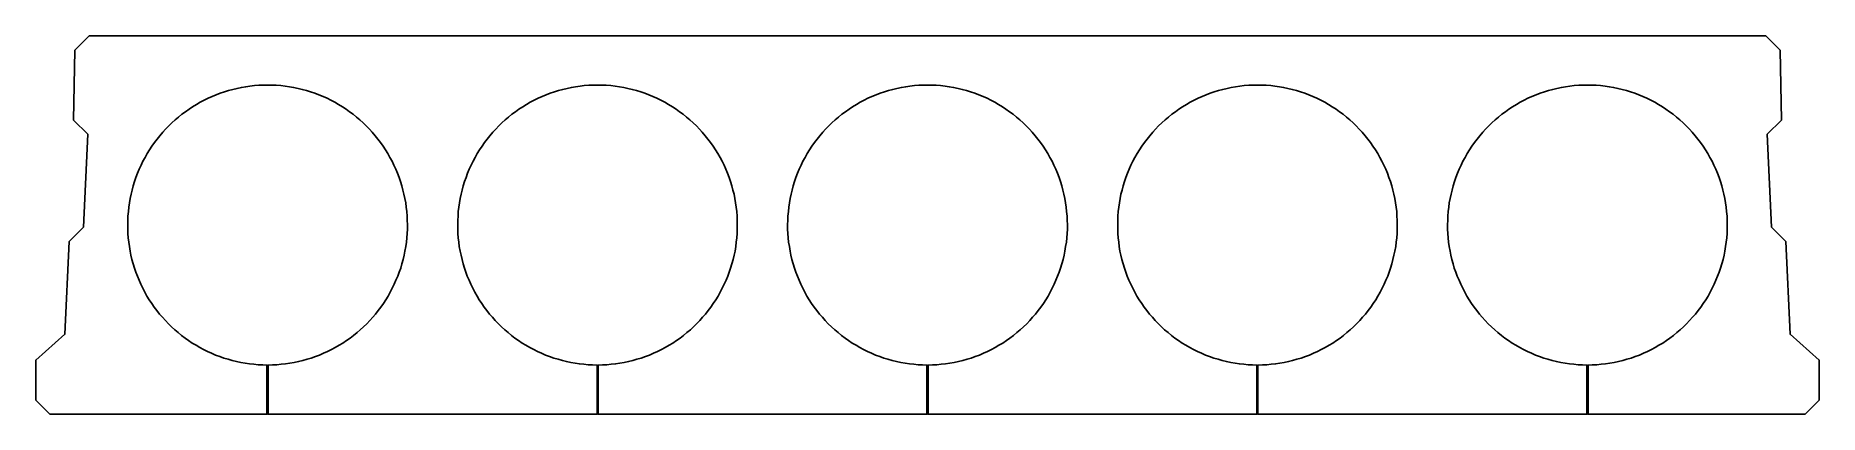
# Model space of a CAD drawing. Header units: metres. Extents: x -0.62 to 0.62, y 0 to 0.27.
import ezdxf

# ---------------------------------------------------------------- set-up
doc = ezdxf.new("R2010")
doc.units = ezdxf.units.M
doc.layers.get('0').update_dxf_attribs({"linetype": 'CONTINUOUS', "plot": 0})

msp = doc.modelspace()

# ---------------------------------------------------------------- linework, layer by layer
msp.add_lwpolyline([(-0.615, 0), (-0.4629, 0), (-0.4629, 0.0345), (-0.4659, 0.0346), (-0.469, 0.0347), (-0.4721, 0.035), (-0.4751, 0.0353), (-0.4782, 0.0358), (-0.4812, 0.0363), (-0.4842, 0.0369), (-0.4872, 0.0377), (-0.4902, 0.0385), (-0.4931, 0.0394), (-0.496, 0.0404), (-0.4989, 0.0415), (-0.5017, 0.0427), (-0.5045, 0.044), (-0.5073, 0.0453), (-0.51, 0.0468), (-0.5126, 0.0483), (-0.5153, 0.0499), (-0.5178, 0.0516), (-0.5203, 0.0534), (-0.5228, 0.0552), (-0.5252, 0.0572), (-0.5275, 0.0592), (-0.5298, 0.0613), (-0.532, 0.0634), (-0.5341, 0.0656), (-0.5362, 0.0679), (-0.5382, 0.0702), (-0.5401, 0.0726), (-0.5419, 0.0751), (-0.5437, 0.0776), (-0.5454, 0.0802), (-0.547, 0.0828), (-0.5485, 0.0855), (-0.5499, 0.0882), (-0.5513, 0.091), (-0.5525, 0.0938), (-0.5537, 0.0966), (-0.5548, 0.0995), (-0.5558, 0.1024), (-0.5567, 0.1054), (-0.5575, 0.1083), (-0.5582, 0.1113), (-0.5588, 0.1143), (-0.5593, 0.1174), (-0.5598, 0.1204), (-0.5601, 0.1235), (-0.5603, 0.1265), (-0.5605, 0.1296), (-0.5605, 0.1327), (-0.5604, 0.1358), (-0.5603, 0.1388), (-0.56, 0.1419), (-0.5597, 0.1449), (-0.5593, 0.148), (-0.5587, 0.151), (-0.5581, 0.154), (-0.5574, 0.157), (-0.5566, 0.16), (-0.5557, 0.1629), (-0.5547, 0.1658), (-0.5536, 0.1687), (-0.5524, 0.1715), (-0.5511, 0.1743), (-0.5498, 0.1771), (-0.5483, 0.1798), (-0.5468, 0.1825), (-0.5452, 0.1851), (-0.5435, 0.1877), (-0.5417, 0.1902), (-0.5399, 0.1926), (-0.5379, 0.195), (-0.5359, 0.1974), (-0.5339, 0.1997), (-0.5317, 0.2019), (-0.5295, 0.204), (-0.5272, 0.2061), (-0.5249, 0.2081), (-0.5225, 0.21), (-0.52, 0.2118), (-0.5175, 0.2136), (-0.515, 0.2153), (-0.5123, 0.2169), (-0.5097, 0.2184), (-0.5069, 0.2198), (-0.5042, 0.2212), (-0.5014, 0.2225), (-0.4985, 0.2236), (-0.4957, 0.2247), (-0.4927, 0.2257), (-0.4898, 0.2266), (-0.4868, 0.2274), (-0.4839, 0.2281), (-0.4808, 0.2288), (-0.4778, 0.2293), (-0.4748, 0.2297), (-0.4717, 0.2301), (-0.4686, 0.2303), (-0.4656, 0.2305), (-0.4625, 0.2305), (-0.4594, 0.2305), (-0.4564, 0.2303), (-0.4533, 0.2301), (-0.4502, 0.2297), (-0.4472, 0.2293), (-0.4442, 0.2288), (-0.4411, 0.2281), (-0.4382, 0.2274), (-0.4352, 0.2266), (-0.4323, 0.2257), (-0.4293, 0.2247), (-0.4265, 0.2236), (-0.4236, 0.2225), (-0.4208, 0.2212), (-0.4181, 0.2198), (-0.4153, 0.2184), (-0.4127, 0.2169), (-0.41, 0.2153), (-0.4075, 0.2136), (-0.405, 0.2118), (-0.4025, 0.21), (-0.4001, 0.2081), (-0.3978, 0.2061), (-0.3955, 0.204), (-0.3933, 0.2019), (-0.3911, 0.1997), (-0.3891, 0.1974), (-0.3871, 0.195), (-0.3851, 0.1926), (-0.3833, 0.1902), (-0.3815, 0.1877), (-0.3798, 0.1851), (-0.3782, 0.1825), (-0.3767, 0.1798), (-0.3752, 0.1771), (-0.3739, 0.1743), (-0.3726, 0.1715), (-0.3714, 0.1687), (-0.3703, 0.1658), (-0.3693, 0.1629), (-0.3684, 0.16), (-0.3676, 0.157), (-0.3669, 0.154), (-0.3663, 0.151), (-0.3657, 0.148), (-0.3653, 0.1449), (-0.365, 0.1419), (-0.3647, 0.1388), (-0.3646, 0.1358), (-0.3645, 0.1327), (-0.3645, 0.1296), (-0.3647, 0.1265), (-0.3649, 0.1235), (-0.3652, 0.1204), (-0.3657, 0.1174), (-0.3662, 0.1143), (-0.3668, 0.1113), (-0.3675, 0.1083), (-0.3683, 0.1054), (-0.3692, 0.1024), (-0.3702, 0.0995), (-0.3713, 0.0966), (-0.3725, 0.0938), (-0.3737, 0.091), (-0.3751, 0.0882), (-0.3765, 0.0855), (-0.378, 0.0828), (-0.3796, 0.0802), (-0.3813, 0.0776), (-0.3831, 0.0751), (-0.3849, 0.0726), (-0.3868, 0.0702), (-0.3888, 0.0679), (-0.3909, 0.0656), (-0.393, 0.0634), (-0.3952, 0.0613), (-0.3975, 0.0592), (-0.3998, 0.0572), (-0.4022, 0.0552), (-0.4047, 0.0534), (-0.4072, 0.0516), (-0.4097, 0.0499), (-0.4124, 0.0483), (-0.415, 0.0468), (-0.4177, 0.0453), (-0.4205, 0.044), (-0.4233, 0.0427), (-0.4261, 0.0415), (-0.429, 0.0404), (-0.4319, 0.0394), (-0.4348, 0.0385), (-0.4378, 0.0377), (-0.4408, 0.0369), (-0.4438, 0.0363), (-0.4468, 0.0358), (-0.4499, 0.0353), (-0.4529, 0.035), (-0.456, 0.0347), (-0.4591, 0.0346), (-0.4621, 0.0345), (-0.4621, 0), (-0.2316, 0), (-0.2316, 0.0345), (-0.2347, 0.0346), (-0.2378, 0.0347), (-0.2408, 0.035), (-0.2439, 0.0353), (-0.2469, 0.0358), (-0.2499, 0.0363), (-0.253, 0.0369), (-0.2559, 0.0377), (-0.2589, 0.0385), (-0.2618, 0.0394), (-0.2648, 0.0404), (-0.2676, 0.0415), (-0.2705, 0.0427), (-0.2733, 0.044), (-0.276, 0.0453), (-0.2787, 0.0468), (-0.2814, 0.0483), (-0.284, 0.0499), (-0.2866, 0.0516), (-0.2891, 0.0534), (-0.2915, 0.0552), (-0.2939, 0.0572), (-0.2963, 0.0592), (-0.2985, 0.0613), (-0.3007, 0.0634), (-0.3029, 0.0656), (-0.3049, 0.0679), (-0.3069, 0.0702), (-0.3088, 0.0726), (-0.3107, 0.0751), (-0.3124, 0.0776), (-0.3141, 0.0802), (-0.3157, 0.0828), (-0.3172, 0.0855), (-0.3187, 0.0882), (-0.32, 0.091), (-0.3213, 0.0938), (-0.3225, 0.0966), (-0.3235, 0.0995), (-0.3245, 0.1024), (-0.3254, 0.1054), (-0.3262, 0.1083), (-0.3269, 0.1113), (-0.3276, 0.1143), (-0.3281, 0.1174), (-0.3285, 0.1204), (-0.3288, 0.1235), (-0.3291, 0.1265), (-0.3292, 0.1296), (-0.3292, 0.1327), (-0.3292, 0.1358), (-0.329, 0.1388), (-0.3288, 0.1419), (-0.3285, 0.1449), (-0.328, 0.148), (-0.3275, 0.151), (-0.3269, 0.154), (-0.3261, 0.157), (-0.3253, 0.16), (-0.3244, 0.1629), (-0.3234, 0.1658), (-0.3223, 0.1687), (-0.3211, 0.1715), (-0.3199, 0.1743), (-0.3185, 0.1771), (-0.3171, 0.1798), (-0.3155, 0.1825), (-0.3139, 0.1851), (-0.3122, 0.1877), (-0.3105, 0.1902), (-0.3086, 0.1926), (-0.3067, 0.195), (-0.3047, 0.1974), (-0.3026, 0.1997), (-0.3005, 0.2019), (-0.2983, 0.204), (-0.296, 0.2061), (-0.2937, 0.2081), (-0.2913, 0.21), (-0.2888, 0.2118), (-0.2863, 0.2136), (-0.2837, 0.2153), (-0.2811, 0.2169), (-0.2784, 0.2184), (-0.2757, 0.2198), (-0.2729, 0.2212), (-0.2701, 0.2225), (-0.2673, 0.2236), (-0.2644, 0.2247), (-0.2615, 0.2257), (-0.2586, 0.2266), (-0.2556, 0.2274), (-0.2526, 0.2281), (-0.2496, 0.2288), (-0.2466, 0.2293), (-0.2435, 0.2297), (-0.2405, 0.2301), (-0.2374, 0.2303), (-0.2343, 0.2305), (-0.2313, 0.2305), (-0.2282, 0.2305), (-0.2251, 0.2303), (-0.222, 0.2301), (-0.219, 0.2297), (-0.2159, 0.2293), (-0.2129, 0.2288), (-0.2099, 0.2281), (-0.2069, 0.2274), (-0.2039, 0.2266), (-0.201, 0.2257), (-0.1981, 0.2247), (-0.1952, 0.2236), (-0.1924, 0.2225), (-0.1896, 0.2212), (-0.1868, 0.2198), (-0.1841, 0.2184), (-0.1814, 0.2169), (-0.1788, 0.2153), (-0.1762, 0.2136), (-0.1737, 0.2118), (-0.1712, 0.21), (-0.1688, 0.2081), (-0.1665, 0.2061), (-0.1642, 0.204), (-0.162, 0.2019), (-0.1599, 0.1997), (-0.1578, 0.1974), (-0.1558, 0.195), (-0.1539, 0.1926), (-0.152, 0.1902), (-0.1503, 0.1877), (-0.1486, 0.1851), (-0.147, 0.1825), (-0.1454, 0.1798), (-0.144, 0.1771), (-0.1426, 0.1743), (-0.1414, 0.1715), (-0.1402, 0.1687), (-0.1391, 0.1658), (-0.1381, 0.1629), (-0.1372, 0.16), (-0.1364, 0.157), (-0.1356, 0.154), (-0.135, 0.151), (-0.1345, 0.148), (-0.134, 0.1449), (-0.1337, 0.1419), (-0.1335, 0.1388), (-0.1333, 0.1358), (-0.1333, 0.1327), (-0.1333, 0.1296), (-0.1334, 0.1265), (-0.1337, 0.1235), (-0.134, 0.1204), (-0.1344, 0.1174), (-0.1349, 0.1143), (-0.1356, 0.1113), (-0.1363, 0.1083), (-0.1371, 0.1054), (-0.138, 0.1024), (-0.139, 0.0995), (-0.14, 0.0966), (-0.1412, 0.0938), (-0.1425, 0.091), (-0.1438, 0.0882), (-0.1453, 0.0855), (-0.1468, 0.0828), (-0.1484, 0.0802), (-0.1501, 0.0776), (-0.1518, 0.0751), (-0.1537, 0.0726), (-0.1556, 0.0702), (-0.1576, 0.0679), (-0.1596, 0.0656), (-0.1618, 0.0634), (-0.164, 0.0613), (-0.1662, 0.0592), (-0.1686, 0.0572), (-0.171, 0.0552), (-0.1734, 0.0534), (-0.1759, 0.0516), (-0.1785, 0.0499), (-0.1811, 0.0483), (-0.1838, 0.0468), (-0.1865, 0.0453), (-0.1892, 0.044), (-0.192, 0.0427), (-0.1949, 0.0415), (-0.1977, 0.0404), (-0.2007, 0.0394), (-0.2036, 0.0385), (-0.2066, 0.0377), (-0.2095, 0.0369), (-0.2126, 0.0363), (-0.2156, 0.0358), (-0.2186, 0.0353), (-0.2217, 0.035), (-0.2247, 0.0347), (-0.2278, 0.0346), (-0.2309, 0.0345), (-0.2309, 0), (-0.0004, 0), (-0.0004, 0.0345), (-0.0034, 0.0346), (-0.0065, 0.0347), (-0.0096, 0.035), (-0.0126, 0.0353), (-0.0157, 0.0358), (-0.0187, 0.0363), (-0.0217, 0.0369), (-0.0247, 0.0377), (-0.0277, 0.0385), (-0.0306, 0.0394), (-0.0335, 0.0404), (-0.0364, 0.0415), (-0.0392, 0.0427), (-0.042, 0.044), (-0.0448, 0.0453), (-0.0475, 0.0468), (-0.0501, 0.0483), (-0.0528, 0.0499), (-0.0553, 0.0516), (-0.0578, 0.0534), (-0.0603, 0.0552), (-0.0627, 0.0572), (-0.065, 0.0592), (-0.0673, 0.0613), (-0.0695, 0.0634), (-0.0716, 0.0656), (-0.0737, 0.0679), (-0.0757, 0.0702), (-0.0776, 0.0726), (-0.0794, 0.0751), (-0.0812, 0.0776), (-0.0829, 0.0802), (-0.0845, 0.0828), (-0.086, 0.0855), (-0.0874, 0.0882), (-0.0888, 0.091), (-0.09, 0.0938), (-0.0912, 0.0966), (-0.0923, 0.0995), (-0.0933, 0.1024), (-0.0942, 0.1054), (-0.095, 0.1083), (-0.0957, 0.1113), (-0.0963, 0.1143), (-0.0968, 0.1174), (-0.0973, 0.1204), (-0.0976, 0.1235), (-0.0978, 0.1265), (-0.098, 0.1296), (-0.098, 0.1327), (-0.0979, 0.1358), (-0.0978, 0.1388), (-0.0975, 0.1419), (-0.0972, 0.1449), (-0.0968, 0.148), (-0.0962, 0.151), (-0.0956, 0.154), (-0.0949, 0.157), (-0.0941, 0.16), (-0.0932, 0.1629), (-0.0922, 0.1658), (-0.0911, 0.1687), (-0.0899, 0.1715), (-0.0886, 0.1743), (-0.0873, 0.1771), (-0.0858, 0.1798), (-0.0843, 0.1825), (-0.0827, 0.1851), (-0.081, 0.1877), (-0.0792, 0.1902), (-0.0774, 0.1926), (-0.0754, 0.195), (-0.0734, 0.1974), (-0.0714, 0.1997), (-0.0692, 0.2019), (-0.067, 0.204), (-0.0647, 0.2061), (-0.0624, 0.2081), (-0.06, 0.21), (-0.0575, 0.2118), (-0.055, 0.2136), (-0.0525, 0.2153), (-0.0498, 0.2169), (-0.0472, 0.2184), (-0.0444, 0.2198), (-0.0417, 0.2212), (-0.0389, 0.2225), (-0.036, 0.2236), (-0.0332, 0.2247), (-0.0302, 0.2257), (-0.0273, 0.2266), (-0.0243, 0.2274), (-0.0214, 0.2281), (-0.0183, 0.2288), (-0.0153, 0.2293), (-0.0123, 0.2297), (-0.0092, 0.2301), (-0.0061, 0.2303), (-0.0031, 0.2305), (0, 0.2305), (0.0031, 0.2305), (0.0061, 0.2303), (0.0092, 0.2301), (0.0123, 0.2297), (0.0153, 0.2293), (0.0183, 0.2288), (0.0214, 0.2281), (0.0243, 0.2274), (0.0273, 0.2266), (0.0302, 0.2257), (0.0332, 0.2247), (0.036, 0.2236), (0.0389, 0.2225), (0.0417, 0.2212), (0.0444, 0.2198), (0.0472, 0.2184), (0.0498, 0.2169), (0.0525, 0.2153), (0.055, 0.2136), (0.0575, 0.2118), (0.06, 0.21), (0.0624, 0.2081), (0.0647, 0.2061), (0.067, 0.204), (0.0692, 0.2019), (0.0714, 0.1997), (0.0734, 0.1974), (0.0754, 0.195), (0.0774, 0.1926), (0.0792, 0.1902), (0.081, 0.1877), (0.0827, 0.1851), (0.0843, 0.1825), (0.0858, 0.1798), (0.0873, 0.1771), (0.0886, 0.1743), (0.0899, 0.1715), (0.0911, 0.1687), (0.0922, 0.1658), (0.0932, 0.1629), (0.0941, 0.16), (0.0949, 0.157), (0.0956, 0.154), (0.0962, 0.151), (0.0968, 0.148), (0.0972, 0.1449), (0.0975, 0.1419), (0.0978, 0.1388), (0.0979, 0.1358), (0.098, 0.1327), (0.098, 0.1296), (0.0978, 0.1265), (0.0976, 0.1235), (0.0973, 0.1204), (0.0968, 0.1174), (0.0963, 0.1143), (0.0957, 0.1113), (0.095, 0.1083), (0.0942, 0.1054), (0.0933, 0.1024), (0.0923, 0.0995), (0.0912, 0.0966), (0.09, 0.0938), (0.0888, 0.091), (0.0874, 0.0882), (0.086, 0.0855), (0.0845, 0.0828), (0.0829, 0.0802), (0.0812, 0.0776), (0.0794, 0.0751), (0.0776, 0.0726), (0.0757, 0.0702), (0.0737, 0.0679), (0.0716, 0.0656), (0.0695, 0.0634), (0.0673, 0.0613), (0.065, 0.0592), (0.0627, 0.0572), (0.0603, 0.0552), (0.0578, 0.0534), (0.0553, 0.0516), (0.0528, 0.0499), (0.0501, 0.0483), (0.0475, 0.0468), (0.0448, 0.0453), (0.042, 0.044), (0.0392, 0.0427), (0.0364, 0.0415), (0.0335, 0.0404), (0.0306, 0.0394), (0.0277, 0.0385), (0.0247, 0.0377), (0.0217, 0.0369), (0.0187, 0.0363), (0.0157, 0.0358), (0.0126, 0.0353), (0.0096, 0.035), (0.0065, 0.0347), (0.0034, 0.0346), (0.0004, 0.0345), (0.0004, 0), (0.2309, 0), (0.2309, 0.0345), (0.2278, 0.0346), (0.2247, 0.0347), (0.2217, 0.035), (0.2186, 0.0353), (0.2156, 0.0358), (0.2126, 0.0363), (0.2095, 0.0369), (0.2066, 0.0377), (0.2036, 0.0385), (0.2007, 0.0394), (0.1977, 0.0404), (0.1949, 0.0415), (0.192, 0.0427), (0.1892, 0.044), (0.1865, 0.0453), (0.1838, 0.0468), (0.1811, 0.0483), (0.1785, 0.0499), (0.1759, 0.0516), (0.1734, 0.0534), (0.171, 0.0552), (0.1686, 0.0572), (0.1662, 0.0592), (0.164, 0.0613), (0.1618, 0.0634), (0.1596, 0.0656), (0.1576, 0.0679), (0.1556, 0.0702), (0.1537, 0.0726), (0.1518, 0.0751), (0.1501, 0.0776), (0.1484, 0.0802), (0.1468, 0.0828), (0.1453, 0.0855), (0.1438, 0.0882), (0.1425, 0.091), (0.1412, 0.0938), (0.14, 0.0966), (0.139, 0.0995), (0.138, 0.1024), (0.1371, 0.1054), (0.1363, 0.1083), (0.1356, 0.1113), (0.1349, 0.1143), (0.1344, 0.1174), (0.134, 0.1204), (0.1337, 0.1235), (0.1334, 0.1265), (0.1333, 0.1296), (0.1333, 0.1327), (0.1333, 0.1358), (0.1335, 0.1388), (0.1337, 0.1419), (0.134, 0.1449), (0.1345, 0.148), (0.135, 0.151), (0.1356, 0.154), (0.1364, 0.157), (0.1372, 0.16), (0.1381, 0.1629), (0.1391, 0.1658), (0.1402, 0.1687), (0.1414, 0.1715), (0.1426, 0.1743), (0.144, 0.1771), (0.1454, 0.1798), (0.147, 0.1825), (0.1486, 0.1851), (0.1503, 0.1877), (0.152, 0.1902), (0.1539, 0.1926), (0.1558, 0.195), (0.1578, 0.1974), (0.1599, 0.1997), (0.162, 0.2019), (0.1642, 0.204), (0.1665, 0.2061), (0.1688, 0.2081), (0.1712, 0.21), (0.1737, 0.2118), (0.1762, 0.2136), (0.1788, 0.2153), (0.1814, 0.2169), (0.1841, 0.2184), (0.1868, 0.2198), (0.1896, 0.2212), (0.1924, 0.2225), (0.1952, 0.2236), (0.1981, 0.2247), (0.201, 0.2257), (0.2039, 0.2266), (0.2069, 0.2274), (0.2099, 0.2281), (0.2129, 0.2288), (0.2159, 0.2293), (0.219, 0.2297), (0.222, 0.2301), (0.2251, 0.2303), (0.2282, 0.2305), (0.2313, 0.2305), (0.2343, 0.2305), (0.2374, 0.2303), (0.2405, 0.2301), (0.2435, 0.2297), (0.2466, 0.2293), (0.2496, 0.2288), (0.2526, 0.2281), (0.2556, 0.2274), (0.2586, 0.2266), (0.2615, 0.2257), (0.2644, 0.2247), (0.2673, 0.2236), (0.2701, 0.2225), (0.2729, 0.2212), (0.2757, 0.2198), (0.2784, 0.2184), (0.2811, 0.2169), (0.2837, 0.2153), (0.2863, 0.2136), (0.2888, 0.2118), (0.2913, 0.21), (0.2937, 0.2081), (0.296, 0.2061), (0.2983, 0.204), (0.3005, 0.2019), (0.3026, 0.1997), (0.3047, 0.1974), (0.3067, 0.195), (0.3086, 0.1926), (0.3105, 0.1902), (0.3122, 0.1877), (0.3139, 0.1851), (0.3155, 0.1825), (0.3171, 0.1798), (0.3185, 0.1771), (0.3199, 0.1743), (0.3211, 0.1715), (0.3223, 0.1687), (0.3234, 0.1658), (0.3244, 0.1629), (0.3253, 0.16), (0.3261, 0.157), (0.3269, 0.154), (0.3275, 0.151), (0.328, 0.148), (0.3285, 0.1449), (0.3288, 0.1419), (0.329, 0.1388), (0.3292, 0.1358), (0.3292, 0.1327), (0.3292, 0.1296), (0.3291, 0.1265), (0.3288, 0.1235), (0.3285, 0.1204), (0.3281, 0.1174), (0.3276, 0.1143), (0.3269, 0.1113), (0.3262, 0.1083), (0.3254, 0.1054), (0.3245, 0.1024), (0.3235, 0.0995), (0.3225, 0.0966), (0.3213, 0.0938), (0.32, 0.091), (0.3187, 0.0882), (0.3172, 0.0855), (0.3157, 0.0828), (0.3141, 0.0802), (0.3124, 0.0776), (0.3107, 0.0751), (0.3088, 0.0726), (0.3069, 0.0702), (0.3049, 0.0679), (0.3029, 0.0656), (0.3007, 0.0634), (0.2985, 0.0613), (0.2963, 0.0592), (0.2939, 0.0572), (0.2915, 0.0552), (0.2891, 0.0534), (0.2866, 0.0516), (0.284, 0.0499), (0.2814, 0.0483), (0.2787, 0.0468), (0.276, 0.0453), (0.2733, 0.044), (0.2705, 0.0427), (0.2676, 0.0415), (0.2648, 0.0404), (0.2618, 0.0394), (0.2589, 0.0385), (0.2559, 0.0377), (0.253, 0.0369), (0.2499, 0.0363), (0.2469, 0.0358), (0.2439, 0.0353), (0.2408, 0.035), (0.2378, 0.0347), (0.2347, 0.0346), (0.2316, 0.0345), (0.2316, 0), (0.4621, 0), (0.4621, 0.0345), (0.4591, 0.0346), (0.456, 0.0347), (0.4529, 0.035), (0.4499, 0.0353), (0.4468, 0.0358), (0.4438, 0.0363), (0.4408, 0.0369), (0.4378, 0.0377), (0.4348, 0.0385), (0.4319, 0.0394), (0.429, 0.0404), (0.4261, 0.0415), (0.4233, 0.0427), (0.4205, 0.044), (0.4177, 0.0453), (0.415, 0.0468), (0.4124, 0.0483), (0.4097, 0.0499), (0.4072, 0.0516), (0.4047, 0.0534), (0.4022, 0.0552), (0.3998, 0.0572), (0.3975, 0.0592), (0.3952, 0.0613), (0.393, 0.0634), (0.3909, 0.0656), (0.3888, 0.0679), (0.3868, 0.0702), (0.3849, 0.0726), (0.3831, 0.0751), (0.3813, 0.0776), (0.3796, 0.0802), (0.378, 0.0828), (0.3765, 0.0855), (0.3751, 0.0882), (0.3737, 0.091), (0.3725, 0.0938), (0.3713, 0.0966), (0.3702, 0.0995), (0.3692, 0.1024), (0.3683, 0.1054), (0.3675, 0.1083), (0.3668, 0.1113), (0.3662, 0.1143), (0.3657, 0.1174), (0.3652, 0.1204), (0.3649, 0.1235), (0.3647, 0.1265), (0.3645, 0.1296), (0.3645, 0.1327), (0.3646, 0.1358), (0.3647, 0.1388), (0.365, 0.1419), (0.3653, 0.1449), (0.3657, 0.148), (0.3663, 0.151), (0.3669, 0.154), (0.3676, 0.157), (0.3684, 0.16), (0.3693, 0.1629), (0.3703, 0.1658), (0.3714, 0.1687), (0.3726, 0.1715), (0.3739, 0.1743), (0.3752, 0.1771), (0.3767, 0.1798), (0.3782, 0.1825), (0.3798, 0.1851), (0.3815, 0.1877), (0.3833, 0.1902), (0.3851, 0.1926), (0.3871, 0.195), (0.3891, 0.1974), (0.3911, 0.1997), (0.3933, 0.2019), (0.3955, 0.204), (0.3978, 0.2061), (0.4001, 0.2081), (0.4025, 0.21), (0.405, 0.2118), (0.4075, 0.2136), (0.41, 0.2153), (0.4127, 0.2169), (0.4153, 0.2184), (0.4181, 0.2198), (0.4208, 0.2212), (0.4236, 0.2225), (0.4265, 0.2236), (0.4293, 0.2247), (0.4323, 0.2257), (0.4352, 0.2266), (0.4382, 0.2274), (0.4411, 0.2281), (0.4442, 0.2288), (0.4472, 0.2293), (0.4502, 0.2297), (0.4533, 0.2301), (0.4564, 0.2303), (0.4594, 0.2305), (0.4625, 0.2305), (0.4656, 0.2305), (0.4686, 0.2303), (0.4717, 0.2301), (0.4748, 0.2297), (0.4778, 0.2293), (0.4808, 0.2288), (0.4839, 0.2281), (0.4868, 0.2274), (0.4898, 0.2266), (0.4927, 0.2257), (0.4957, 0.2247), (0.4985, 0.2236), (0.5014, 0.2225), (0.5042, 0.2212), (0.5069, 0.2198), (0.5097, 0.2184), (0.5123, 0.2169), (0.515, 0.2153), (0.5175, 0.2136), (0.52, 0.2118), (0.5225, 0.21), (0.5249, 0.2081), (0.5272, 0.2061), (0.5295, 0.204), (0.5317, 0.2019), (0.5339, 0.1997), (0.5359, 0.1974), (0.5379, 0.195), (0.5399, 0.1926), (0.5417, 0.1902), (0.5435, 0.1877), (0.5452, 0.1851), (0.5468, 0.1825), (0.5483, 0.1798), (0.5498, 0.1771), (0.5511, 0.1743), (0.5524, 0.1715), (0.5536, 0.1687), (0.5547, 0.1658), (0.5557, 0.1629), (0.5566, 0.16), (0.5574, 0.157), (0.5581, 0.154), (0.5587, 0.151), (0.5593, 0.148), (0.5597, 0.1449), (0.56, 0.1419), (0.5603, 0.1388), (0.5604, 0.1358), (0.5605, 0.1327), (0.5605, 0.1296), (0.5603, 0.1265), (0.5601, 0.1235), (0.5598, 0.1204), (0.5593, 0.1174), (0.5588, 0.1143), (0.5582, 0.1113), (0.5575, 0.1083), (0.5567, 0.1054), (0.5558, 0.1024), (0.5548, 0.0995), (0.5537, 0.0966), (0.5525, 0.0938), (0.5513, 0.091), (0.5499, 0.0882), (0.5485, 0.0855), (0.547, 0.0828), (0.5454, 0.0802), (0.5437, 0.0776), (0.5419, 0.0751), (0.5401, 0.0726), (0.5382, 0.0702), (0.5362, 0.0679), (0.5341, 0.0656), (0.532, 0.0634), (0.5298, 0.0613), (0.5275, 0.0592), (0.5252, 0.0572), (0.5228, 0.0552), (0.5203, 0.0534), (0.5178, 0.0516), (0.5153, 0.0499), (0.5126, 0.0483), (0.51, 0.0468), (0.5073, 0.0453), (0.5045, 0.044), (0.5017, 0.0427), (0.4989, 0.0415), (0.496, 0.0404), (0.4931, 0.0394), (0.4902, 0.0385), (0.4872, 0.0377), (0.4842, 0.0369), (0.4812, 0.0363), (0.4782, 0.0358), (0.4751, 0.0353), (0.4721, 0.035), (0.469, 0.0347), (0.4659, 0.0346), (0.4629, 0.0345), (0.4629, 0), (0.615, 0), (0.625, 0.01), (0.625, 0.038), (0.6045, 0.056), (0.6015, 0.121), (0.5915, 0.131), (0.5885, 0.196), (0.5985, 0.206), (0.5975, 0.255), (0.5875, 0.265), (-0.5875, 0.265), (-0.5975, 0.255), (-0.5985, 0.206), (-0.5885, 0.196), (-0.5915, 0.131), (-0.6015, 0.121), (-0.6045, 0.056), (-0.625, 0.038), (-0.625, 0.01)], close=True)

doc.saveas('drawing.dxf')
